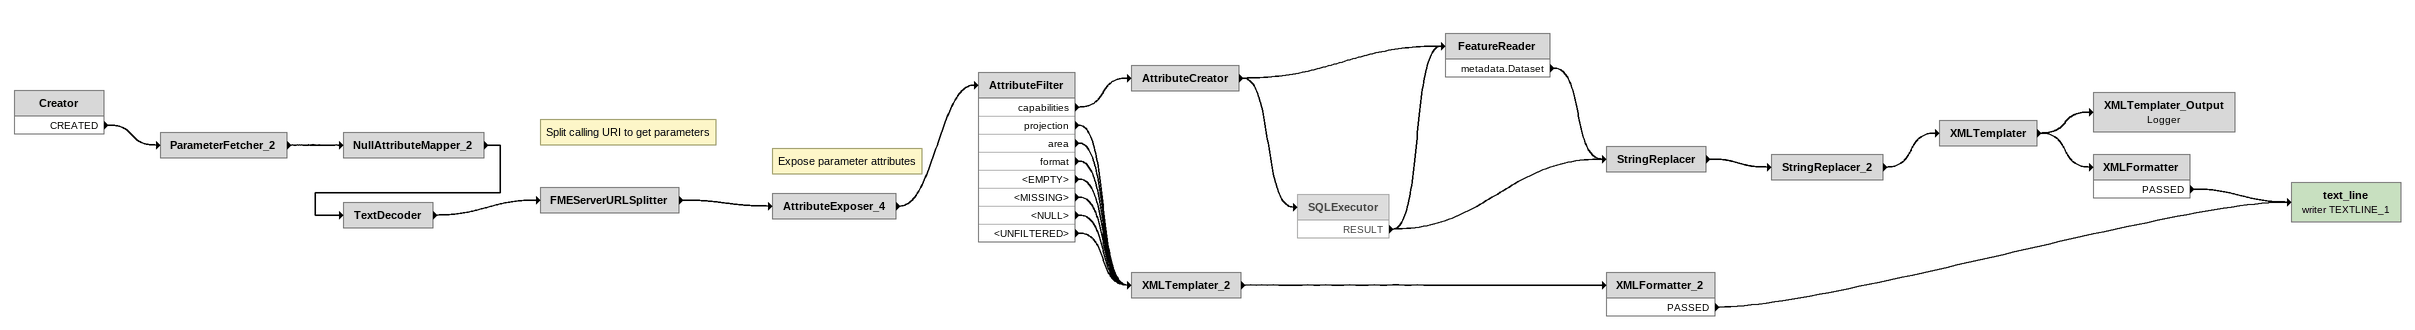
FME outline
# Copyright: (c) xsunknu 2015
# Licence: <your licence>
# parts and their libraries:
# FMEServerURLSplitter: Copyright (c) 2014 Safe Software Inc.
Creator
    CREATED -> ParameterFetcher_2
ParameterFetcher_2
    -> NullAttributeMapper_2
NullAttributeMapper_2
    -> TextDecoder
TextDecoder
    -> FMEServerURLSplitter
Note: Split calling URI to get parameters
FMEServerURLSplitter
    -> AttributeExposer_4
Note: Expose parameter attributes
AttributeExposer_4
    -> AttributeFilter
AttributeFilter
    capabilities -> AttributeCreator
    projection -> XMLTemplater_2
    area -> XMLTemplater_2
    format -> XMLTemplater_2
    <EMPTY> -> XMLTemplater_2
    <MISSING> -> XMLTemplater_2
    <NULL> -> XMLTemplater_2
    <UNFILTERED> -> XMLTemplater_2
AttributeCreator
    -> SQLExecutor
    -> FeatureReader
SQLExecutor [off]
    RESULT -> FeatureReader
    RESULT -> StringReplacer
FeatureReader
    metadata.Dataset -> StringReplacer
StringReplacer
    -> StringReplacer_2
StringReplacer_2
    -> XMLTemplater
XMLTemplater
    -> XMLFormatter
    -> XMLTemplater_Output
XMLTemplater_Output: Logger
XMLFormatter
    PASSED -> text_line (writer TEXTLINE_1)
XMLTemplater_2
    -> XMLFormatter_2
XMLFormatter_2
    PASSED -> text_line (writer TEXTLINE_1)
text_line (writer TEXTLINE_1)
